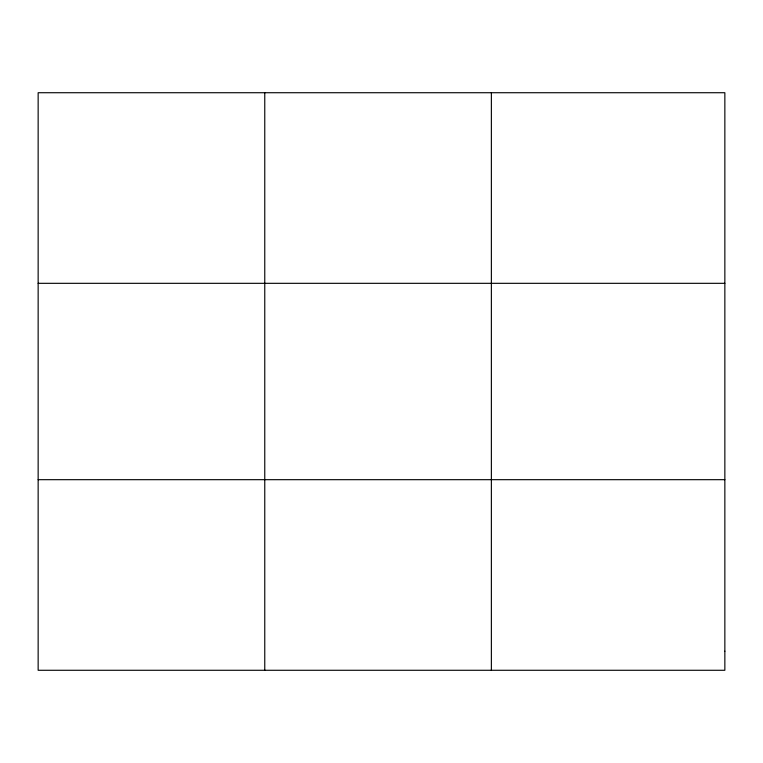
<?xml version="1.0" encoding="UTF-8"?>
<svg xmlns="http://www.w3.org/2000/svg" width="763" height="763" viewBox="0 0 763 763"><rect width="100%" height="100%" fill="white"/><g stroke="black" fill="none" stroke-linecap="round" stroke-linejoin="round"><path stroke-width="1.14" d="M264.761 670.276L264.761 92.724M491.372 670.276L491.372 92.724M38.15 283.321L724.85 283.321M38.15 479.679L724.85 479.679M724.85 651.211L724.85 670.276L38.15 670.276L38.15 92.724L724.85 92.724L724.85 651.211"/></g></svg>
